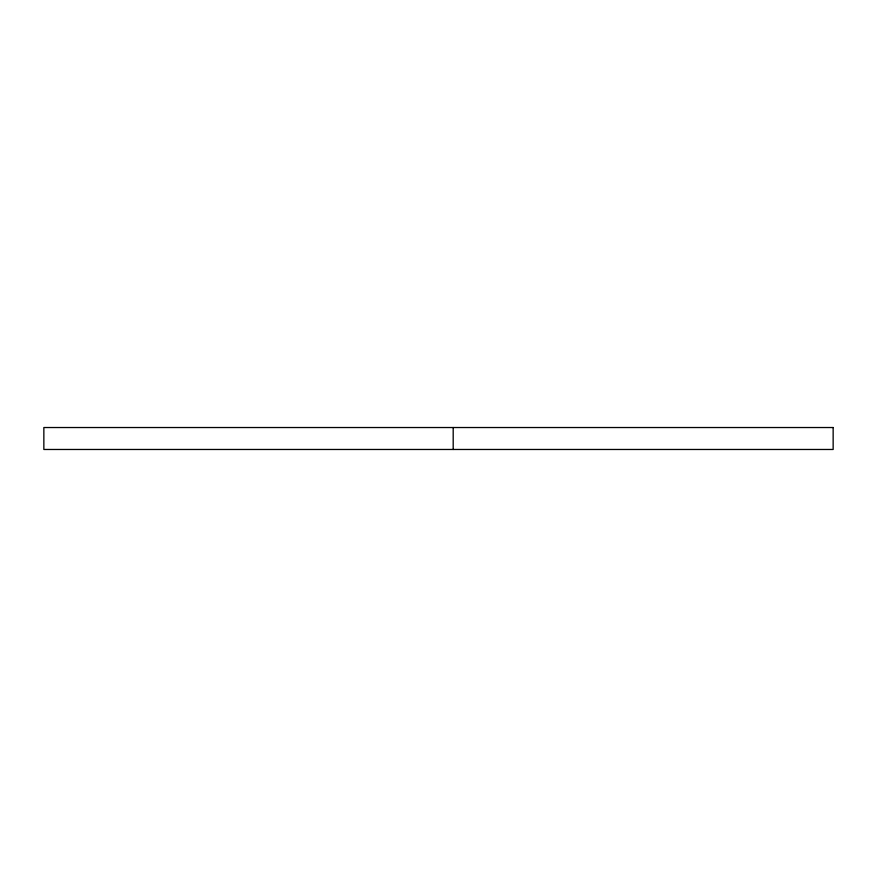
<?xml version="1.0" encoding="UTF-8"?>
<svg xmlns="http://www.w3.org/2000/svg" width="877" height="877" viewBox="0 0 877 877"><rect width="100%" height="100%" fill="white"/><g stroke="black" fill="none" stroke-linecap="round" stroke-linejoin="round"><path stroke-width="1.32" d="M453.19 427.527L453.19 449.473M833.15 427.527L43.85 427.527L43.85 449.473L833.15 449.473L833.15 427.527"/></g></svg>
